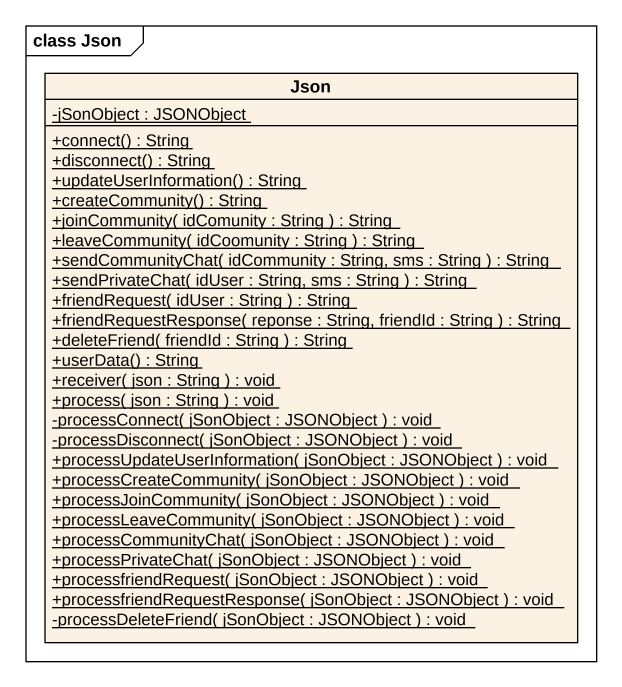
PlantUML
@startuml
mainframe class Json
hide circle
hide empty members
skinparam classAttributeIconSize 0
class "Json" as Json_ {
  {static} -jSonObject : JSONObject
  {static} +connect() : String
  {static} +disconnect() : String
  {static} +updateUserInformation() : String
  {static} +createCommunity() : String
  {static} +joinCommunity( idComunity : String ) : String
  {static} +leaveCommunity( idCoomunity : String ) : String
  {static} +sendCommunityChat( idCommunity : String, sms : String ) : String
  {static} +sendPrivateChat( idUser : String, sms : String ) : String
  {static} +friendRequest( idUser : String ) : String
  {static} +friendRequestResponse( reponse : String, friendId : String ) : String
  {static} +deleteFriend( friendId : String ) : String
  {static} +userData() : String
  {static} +receiver( json : String ) : void
  {static} +process( json : String ) : void
  {static} -processConnect( jSonObject : JSONObject ) : void
  {static} -processDisconnect( jSonObject : JSONObject ) : void
  {static} +processUpdateUserInformation( jSonObject : JSONObject ) : void
  {static} +processCreateCommunity( jSonObject : JSONObject ) : void
  {static} +processJoinCommunity( jSonObject : JSONObject ) : void
  {static} +processLeaveCommunity( jSonObject : JSONObject ) : void
  {static} +processCommunityChat( jSonObject : JSONObject ) : void
  {static} +processPrivateChat( jSonObject : JSONObject ) : void
  {static} +processfriendRequest( jSonObject : JSONObject ) : void
  {static} +processfriendRequestResponse( jSonObject : JSONObject ) : void
  {static} -processDeleteFriend( jSonObject : JSONObject ) : void
}
@enduml
